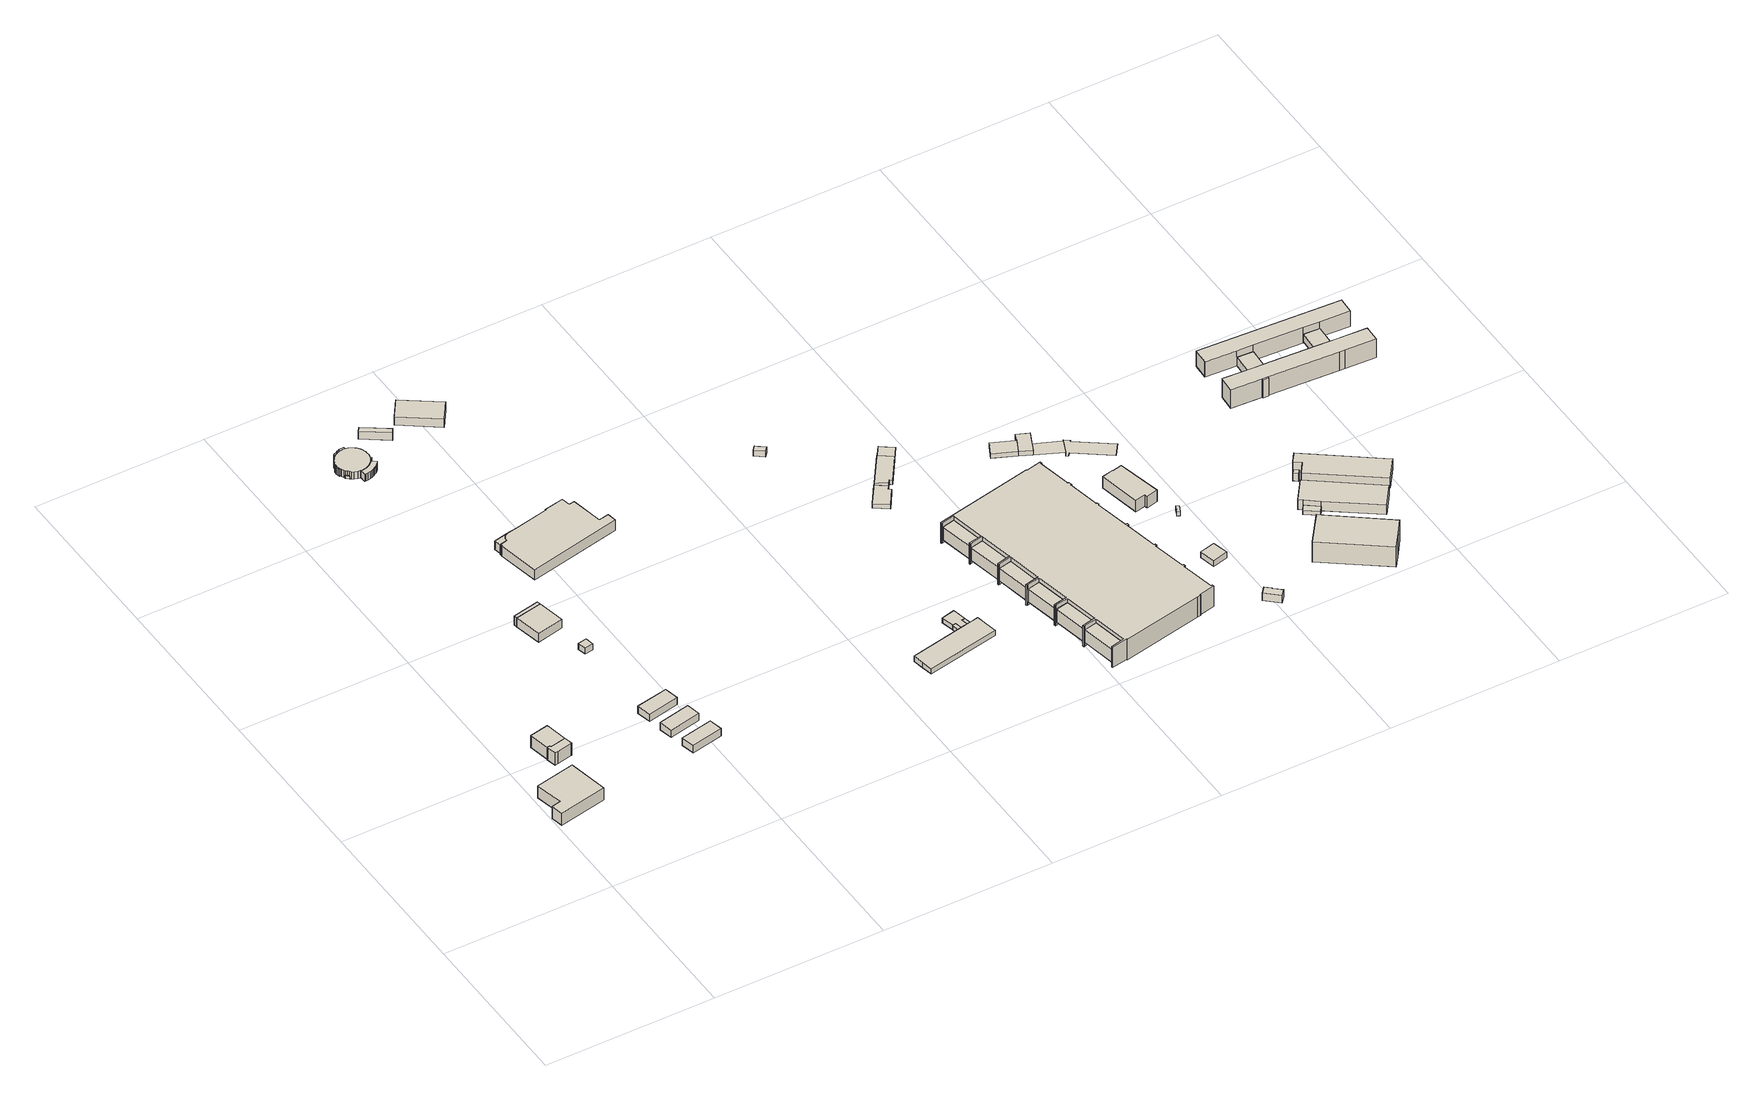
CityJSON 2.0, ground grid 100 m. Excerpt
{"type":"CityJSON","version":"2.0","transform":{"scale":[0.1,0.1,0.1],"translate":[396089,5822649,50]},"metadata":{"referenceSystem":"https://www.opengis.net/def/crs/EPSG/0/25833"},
"CityObjects":{
"building1":{"type":"Building","attributes":{"Gemeindeschluessel":"11000003","BezugspunktDach":"2200","function":"31001_2020","measuredHeight":8.08,"storeysAboveGround":2},"address":[{"country":"Germany","locality":"Berlin","thoroughfareNumber":"25","thoroughfareName":"Indira-Gandhi-Straße"}],"geometry":[{"type":"Solid","lod":"1","boundaries":[[[[0,1,2,3,4,5]],[[6,7,8,9,10,11]],[[6,11,5,4]],[[7,6,4,3]],[[8,7,3,2]],[[9,8,2,1]],[[10,9,1,0]],[[11,10,0,5]]]]}]},
"building2":{"type":"Building","attributes":{"Gemeindeschluessel":"11000003","BezugspunktDach":"2200","function":"51009_1610","measuredHeight":8.27,"storeysAboveGround":0},"address":[{"country":"Germany","locality":"Berlin"}],"geometry":[{"type":"Solid","lod":"1","boundaries":[[[[12,13,14,15,16,17,18,19]],[[20,21,22,23,24,25,26,27]],[[20,27,19,18]],[[21,20,18,17]],[[22,21,17,16]],[[23,22,16,15]],[[24,23,15,14]],[[25,24,14,13]],[[26,25,13,12]],[[27,26,12,19]]]]}]},
"building3":{"type":"Building","attributes":{"Gemeindeschluessel":"11000003","BezugspunktDach":"2200","function":"31001_2143","measuredHeight":8.01,"storeysAboveGround":1},"address":[{"country":"Germany","locality":"Berlin","thoroughfareNumber":"25 (1)","thoroughfareName":"Indira-Gandhi-Straße"}],"geometry":[{"type":"Solid","lod":"1","boundaries":[[[[19,18,17,16,28,29]],[[30,31,32,33,34,35]],[[30,35,29,28]],[[31,30,28,16]],[[32,31,16,17]],[[33,32,17,18]],[[34,33,18,19]],[[35,34,19,29]]]]}]},
"building4":{"type":"Building","attributes":{"Gemeindeschluessel":"11000011","BezugspunktDach":"2200","function":"31001_2523","measuredHeight":4.94,"storeysAboveGround":1},"address":[{"country":"Germany","locality":"Berlin","thoroughfareNumber":"98 (7)","thoroughfareName":"Indira-Gandhi-Straße"}],"geometry":[{"type":"Solid","lod":"1","boundaries":[[[[36,37,38,39]],[[40,41,42,43]],[[40,43,39,38]],[[41,40,38,37]],[[42,41,37,36]],[[43,42,36,39]]]]}]},
"building5":{"type":"Building","attributes":{"Gemeindeschluessel":"11000011","BezugspunktDach":"2200","function":"31001_2020","measuredHeight":4.76,"storeysAboveGround":1},"address":[{"country":"Germany","locality":"Berlin","thoroughfareNumber":"98 (8)","thoroughfareName":"Indira-Gandhi-Straße"}],"geometry":[{"type":"Solid","lod":"1","boundaries":[[[[44,45,46,47]],[[48,49,50,51]],[[48,51,47,46]],[[49,48,46,45]],[[50,49,45,44]],[[51,50,44,47]]]]}]},
"building6":{"type":"Building","attributes":{"Gemeindeschluessel":"11000011","BezugspunktDach":"2200","function":"31001_2200","measuredHeight":4.87,"storeysAboveGround":1},"address":[{"country":"Germany","locality":"Berlin","thoroughfareNumber":"98 (9)","thoroughfareName":"Indira-Gandhi-Straße"}],"geometry":[{"type":"Solid","lod":"1","boundaries":[[[[52,53,54,55]],[[56,57,58,59]],[[56,59,55,54]],[[57,56,54,53]],[[58,57,53,52]],[[59,58,52,55]]]]}]},
"building7":{"type":"Building","attributes":{"Gemeindeschluessel":"11000011","BezugspunktDach":"2200","function":"31001_2120","measuredHeight":6.03,"storeysAboveGround":1},"address":[{"country":"Germany","locality":"Berlin","thoroughfareNumber":"100","thoroughfareName":"Indira-Gandhi-Straße"}],"geometry":[{"type":"Solid","lod":"1","boundaries":[[[[60,61,62,63]],[[64,65,66,67]],[[64,67,63,62]],[[65,64,62,61]],[[66,65,61,60]],[[67,66,60,63]]]]}]},
"building8":{"type":"Building","attributes":{"Gemeindeschluessel":"11000011","BezugspunktDach":"2200","function":"51009_1610","measuredHeight":6.08,"storeysAboveGround":0},"address":[{"country":"Germany","locality":"Berlin"}],"geometry":[{"type":"Solid","lod":"1","boundaries":[[[[63,62,68,69]],[[70,64,67,71]],[[70,71,69,68]],[[64,70,68,62]],[[67,64,62,63]],[[71,67,63,69]]]]}]},
"building9":{"type":"Building","attributes":{"Gemeindeschluessel":"11000011","BezugspunktDach":"2200","function":"31001_2100","measuredHeight":3.94,"storeysAboveGround":1},"address":[{"country":"Germany","locality":"Berlin","thoroughfareNumber":"98 (4)","thoroughfareName":"Indira-Gandhi-Straße"}],"geometry":[{"type":"Solid","lod":"1","boundaries":[[[[72,73,74,75]],[[76,77,78,79]],[[76,79,75,74]],[[77,76,74,73]],[[78,77,73,72]],[[79,78,72,75]]]]}]},
"building10":{"type":"Building","attributes":{"Gemeindeschluessel":"11000011","function":"31001_2081"},"address":[{"country":"Germany","locality":"Berlin","thoroughfareNumber":"1","thoroughfareName":"Hansastraße"}],"children":["building10-1","building10-2","building10-3","building10-4","building10-5","building10-6"]},
"building10-1":{"type":"BuildingPart","attributes":{"BezugspunktDach":"2200","measuredHeight":4.8,"storeysAboveGround":1},"parents":["building10"],"geometry":[{"type":"MultiSurface","lod":"1","boundaries":[[[80,81,82,83,84,85,86,87,88,89,90,91,92,93,94,95,96,97,98,99,100,101,102,103,104,105,106,107,108,109,110,111,112,113,114,115,116,117,118,119,120,121,122,123,124,125,126,127,128,129,130,131,132,133,134,135,136,137]],[[138,139,140,141,142,143,144,145,146,147,148,149,150,151,152,153,154,155,156,157,158,159,160,161,162,163,164,165,166,167,168,169,170,171,172,173,174,175,176,177,178,179,180,181,182,183,184,185,186,187,188,189,190,191,192,193,194,195]],[[138,195,196,197]],[[139,138,136,135]],[[140,139,135,134]],[[141,140,134,133]],[[142,141,133,132]],[[143,142,132,131]],[[144,143,131,130]],[[145,144,130,129]],[[146,145,129,128]],[[147,146,147,127]],[[148,147,127,147,148,198]],[[150,149,150,199]],[[150,124,150,151]],[[152,151,152,122]],[[154,153,121,120]],[[155,154,120,119]],[[156,155,119,118]],[[157,156,118,117]],[[158,157,117,116]],[[159,158,116,115]],[[160,159,115,114]],[[161,160,114,113]],[[162,161,113,112]],[[163,162,112,111]],[[164,163,111,110]],[[165,164,110,109]],[[166,165,109,108]],[[167,166,108,107]],[[168,167,107,106]],[[169,168,106,105]],[[170,169,105,200,201]],[[171,170,201,202]],[[172,171,103,102]],[[173,172,203,204]],[[174,173,204,205]],[[175,174,205,206]],[[176,175,99,206,207]],[[177,176,207,208]],[[178,177,208,209]],[[179,178,209,210]],[[180,179,95,210,211,212]],[[181,180,94,211,213]],[[182,181,213,214,92]],[[183,182,92,91]],[[184,183,91,90]],[[185,184,90,89]],[[186,185,89,88]],[[215,216,88,87]],[[187,186,217,218]],[[188,187,218,219,220,215,87,86]],[[189,188,86,85]],[[190,189,85,84]],[[191,190,84,83]],[[192,191,83,221,222,82]],[[193,192,82,222,223]],[[194,193,81,223,224,80]],[[195,194,80,137],[224,196,137,80]],[[197,196,137,136]],[[128,127,147,146]],[[198,148,147,127,126]],[[149,148,126,125]],[[199,150,149,125,124]],[[151,150,124,123]],[[123,122,152,151]],[[153,152,122,121]],[[201,200,105,104]],[[202,201,104,103]],[[204,203,102,101]],[[205,204,101,100]],[[206,205,100,99]],[[207,206,99,98]],[[208,207,98,97]],[[209,208,97,96]],[[210,209,96,95]],[[212,211,210,95,94]],[[213,211,94,93]],[[93,92,214,213]],[[218,217,216,215]],[[215,220,219,218]],[[82,222,221,83]],[[223,222,82,81]],[[80,224,223,81]],[[137,196,224,80]]]}]},
"building10-2":{"type":"BuildingPart","attributes":{"BezugspunktDach":"2200","measuredHeight":4.66,"storeysAboveGround":1},"parents":["building10"],"geometry":[{"type":"MultiSurface","lod":"1","boundaries":[[[225,226,227,228,229,230,231,232,233,234,102,101,100,99,98,97,96,95,94,93,92,235]],[[214,213,211,210,209,208,207,206,205,204,203,236,237,238,239,240,241,242,243,244,245,246]],[[214,246,235,92]],[[236,203,102,234]],[[237,236,234,233]],[[238,237,233,232]],[[239,238,232,231]],[[240,239,231,230]],[[241,240,230,229]],[[242,241,229,228]],[[243,242,228,227]],[[244,243,227,226]],[[245,244,226,225]],[[246,245,225,235]],[[213,214,92,93]],[[211,213,93,94]],[[210,211,94,95,247]],[[248,209,210,95,96]],[[208,209,96,97]],[[207,208,97,98]],[[206,207,98,99]],[[205,206,99,100]],[[249,204,205,100,101]],[[203,204,101,102]]]}]},
"building10-3":{"type":"BuildingPart","attributes":{"BezugspunktDach":"2200","measuredHeight":4.54,"storeysAboveGround":1},"parents":["building10"],"geometry":[{"type":"Solid","lod":"1","boundaries":[[[[250,251,105,104,103]],[[201,200,252,253,202]],[[252,200,105,251]],[[253,252,251,250]],[[202,253,250,103]],[[201,202,103,104]],[[201,104,105,200]]]]}]},
"building10-4":{"type":"BuildingPart","attributes":{"BezugspunktDach":"2200","measuredHeight":1.84,"storeysAboveGround":1},"parents":["building10"],"geometry":[{"type":"Solid","lod":"1","boundaries":[[[[254,216,215,220,255]],[[219,218,217,256,257]],[[219,257,255,220]],[[256,217,216,254]],[[257,256,254,255]],[[218,219,220,215]],[[218,215,216,217]]]]}]},
"building10-5":{"type":"BuildingPart","attributes":{"BezugspunktDach":"2200","measuredHeight":4.77,"storeysAboveGround":1},"parents":["building10"],"geometry":[{"type":"MultiSurface","lod":"1","boundaries":[[[128,127,126,125,124,123,122,121,258,259,260,261,262,263,264]],[[265,266,267,268,269,270,153,152,151,150,149,148,147,146,271]],[[265,271,264,263]],[[266,265,263,262]],[[267,266,262,261]],[[268,267,261,260]],[[269,268,260,259]],[[270,269,259,258]],[[153,270,258,121]],[[271,146,128,264]],[[152,153,121,122]],[[151,152,122,123]],[[150,151,123,124]],[[150,124,125,149]],[[148,149,125,126,272]],[[147,148,126,127,273]],[[146,147,127,128]]]}]},
"building10-6":{"type":"BuildingPart","attributes":{"BezugspunktDach":"2200","measuredHeight":4.55,"storeysAboveGround":1},"parents":["building10"],"geometry":[{"type":"Solid","lod":"1","boundaries":[[[[274,275,276,277,83,82,81,80,137,136,278]],[[197,196,224,223,222,221,279,280,281,282,283]],[[197,283,278,136]],[[279,221,83,277]],[[280,279,277,276]],[[281,280,276,275]],[[282,281,275,274]],[[283,282,274,278]],[[196,197,136,137]],[[224,196,137,80]],[[223,224,80,81]],[[222,223,81,82]],[[222,82,83,221]]]]}]},
"building11":{"type":"Building","attributes":{"Gemeindeschluessel":"11000011","BezugspunktDach":"2200","function":"51009_1610","measuredHeight":5.66,"storeysAboveGround":0},"address":[{"country":"Germany","locality":"Berlin"}],"geometry":[{"type":"Solid","lod":"1","boundaries":[[[[284,285,286,287,288,289,290,291,292]],[[293,294,295,296,297,298,299,300,301]],[[293,301,292,291]],[[294,293,291,290]],[[295,294,290,289]],[[296,295,289,288]],[[297,296,288,287]],[[298,297,287,286]],[[299,298,286,285]],[[300,299,285,284]],[[301,300,284,292]]]]}]},
"building12":{"type":"Building","attributes":{"Gemeindeschluessel":"11000011","BezugspunktDach":"2200","function":"51009_1610","measuredHeight":5.26,"storeysAboveGround":0},"address":[{"country":"Germany","locality":"Berlin"}],"geometry":[{"type":"Solid","lod":"1","boundaries":[[[[302,303,304,305]],[[306,307,308,309]],[[306,309,305,304]],[[307,306,304,303]],[[308,307,303,302]],[[309,308,302,305]]]]}]},
"building13":{"type":"Building","attributes":{"Gemeindeschluessel":"11000011","BezugspunktDach":"2200","function":"31001_2054","measuredHeight":6.78,"storeysAboveGround":1},"address":[{"country":"Germany","locality":"Berlin","thoroughfareNumber":"101","thoroughfareName":"Indira-Gandhi-Straße"}],"geometry":[{"type":"Solid","lod":"1","boundaries":[[[[310,311,312,313,314,315,316,317,318,319,291,290,289,288,287,286,285,284]],[[320,321,322,323,324,325,326,327,328,329,330,331,332,333,334,335,336,337]],[[320,337,284,285]],[[321,320,285,286]],[[322,321,286,287]],[[323,322,287,288]],[[324,323,288,289]],[[325,324,289,290]],[[326,325,290,291]],[[327,326,291,319]],[[328,327,319,318]],[[329,328,318,317]],[[330,329,317,316]],[[331,330,316,315]],[[332,331,315,314]],[[333,332,314,313]],[[334,333,313,312]],[[335,334,312,311]],[[336,335,311,310]],[[337,336,310,284]]]]}]},
"building14":{"type":"Building","attributes":{"Gemeindeschluessel":"11000011","BezugspunktDach":"2200","function":"31001_2120","measuredHeight":5.62,"storeysAboveGround":1},"address":[{"country":"Germany","locality":"Berlin","thoroughfareNumber":"5","thoroughfareName":"Hansastraße"}],"geometry":[{"type":"Solid","lod":"1","boundaries":[[[[338,339,340,341]],[[342,343,344,345]],[[342,345,341,340]],[[343,342,340,339]],[[344,343,339,338]],[[345,344,338,341]]]]}]},
"building15":{"type":"Building","attributes":{"Gemeindeschluessel":"11000011","BezugspunktDach":"2200","function":"31001_2140","measuredHeight":4.37,"storeysAboveGround":1},"address":[{"country":"Germany","locality":"Berlin","thoroughfareNumber":"98 (2)","thoroughfareName":"Indira-Gandhi-Straße"}],"geometry":[{"type":"Solid","lod":"1","boundaries":[[[[346,347,348,349,350,351,352,353,354,355]],[[356,357,358,359,360,361,362,363,364,365]],[[356,365,355,354]],[[357,356,354,353]],[[358,357,353,352]],[[359,358,352,351]],[[360,359,351,350]],[[361,360,350,349]],[[362,361,349,348]],[[363,362,348,347]],[[364,363,347,346]],[[365,364,346,355]]]]}]},
"building16":{"type":"Building","attributes":{"Gemeindeschluessel":"11000011","BezugspunktDach":"2200","function":"51009_1610","measuredHeight":3.1,"storeysAboveGround":0},"address":[{"country":"Germany","locality":"Berlin"}],"geometry":[{"type":"Solid","lod":"1","boundaries":[[[[366,367,368,369]],[[370,357,371,372]],[[370,372,369,368]],[[357,370,368,367]],[[371,357,367,366]],[[372,371,366,369]]]]}]},
"building17":{"type":"Building","attributes":{"Gemeindeschluessel":"11000011","BezugspunktDach":"2200","function":"31001_2140","measuredHeight":3.23,"storeysAboveGround":1},"address":[{"country":"Germany","locality":"Berlin","thoroughfareNumber":"98 (33)","thoroughfareName":"Indira-Gandhi-Straße"}],"geometry":[{"type":"Solid","lod":"1","boundaries":[[[[373,374,375,376,377,378,379,380]],[[381,382,383,358,357,370,372,384]],[[381,384,380,379]],[[382,381,379,378]],[[383,382,378,377]],[[358,383,377,376]],[[357,358,376,375]],[[370,357,375,374]],[[372,370,374,373]],[[384,372,373,380]]]]}]},
"building18":{"type":"Building","attributes":{"Gemeindeschluessel":"11000011","BezugspunktDach":"2200","function":"51009_1610","measuredHeight":3.02,"storeysAboveGround":0},"address":[{"country":"Germany","locality":"Berlin"}],"geometry":[{"type":"Solid","lod":"1","boundaries":[[[[385,386,387,388]],[[389,390,391,392]],[[389,392,388,387]],[[390,389,387,386]],[[391,390,386,385]],[[392,391,385,388]]]]}]},
"building19":{"type":"Building","attributes":{"Gemeindeschluessel":"11000011","BezugspunktDach":"2200","function":"31001_2143","measuredHeight":3.87,"storeysAboveGround":1},"address":[{"country":"Germany","locality":"Berlin","thoroughfareNumber":"98 (12)","thoroughfareName":"Indira-Gandhi-Straße"}],"geometry":[{"type":"Solid","lod":"1","boundaries":[[[[393,394,395,396]],[[397,398,399,400]],[[397,400,396,395]],[[398,397,395,394]],[[399,398,394,393]],[[400,399,393,396]]]]}]},
"building20":{"type":"Building","attributes":{"Gemeindeschluessel":"11000011","BezugspunktDach":"2200","function":"51009_1610","measuredHeight":2.89,"storeysAboveGround":0},"address":[{"country":"Germany","locality":"Berlin"}],"geometry":[{"type":"Solid","lod":"1","boundaries":[[[[401,402,403,404,405,406]],[[407,408,409,410,411,412]],[[407,412,406,405]],[[408,407,405,404]],[[409,408,404,403]],[[410,409,403,402]],[[411,410,402,401]],[[412,411,401,406]]]]}]},
"building21":{"type":"Building","attributes":{"Gemeindeschluessel":"11000011","BezugspunktDach":"2200","function":"51009_1610","measuredHeight":2.9,"storeysAboveGround":0},"address":[{"country":"Germany","locality":"Berlin"}],"geometry":[{"type":"Solid","lod":"1","boundaries":[[[[413,414,415,416,417,418]],[[419,420,421,422,423,424]],[[419,424,418,417]],[[420,419,417,416]],[[421,420,416,415]],[[422,421,415,414]],[[423,422,414,413]],[[424,423,413,418]]]]}]},
"building22":{"type":"Building","attributes":{"Gemeindeschluessel":"11000011","function":"31001_2120"},"address":[{"country":"Germany","locality":"Berlin","thoroughfareNumber":"98 (3)","thoroughfareName":"Indira-Gandhi-Straße"}],"children":["building22-1","building22-2","building22-3","building22-4","building22-5","building22-6","building22-7"]},
"building22-1":{"type":"BuildingPart","attributes":{"BezugspunktDach":"2200","measuredHeight":8.69,"storeysAboveGround":2},"parents":["building22"],"geometry":[{"type":"MultiSurface","lod":"1","boundaries":[[[425,426,427,428]],[[429,430,431,432]],[[432,431,425,428]],[[432,433,428,427,429]],[[430,429,434,427,426]],[[430,426,425,431]]]}]},
"building22-2":{"type":"BuildingPart","attributes":{"BezugspunktDach":"2200","measuredHeight":8.65,"storeysAboveGround":2},"parents":["building22"],"geometry":[{"type":"MultiSurface","lod":"1","boundaries":[[[435,436,437,438]],[[439,440,441,442]],[[442,441,435,438]],[[439,442,438,437]],[[440,439,437,436]],[[441,440,436,435,443]]]}]},
"building22-3":{"type":"BuildingPart","attributes":{"BezugspunktDach":"2200","measuredHeight":8.5,"storeysAboveGround":2},"parents":["building22"],"geometry":[{"type":"Solid","lod":"1","boundaries":[[[[444,445,446,447]],[[448,449,450,451]],[[451,450,444,447]],[[451,447,446,448]],[[449,448,446,445]],[[449,445,444,450]]]]}]},
"building22-4":{"type":"BuildingPart","attributes":{"BezugspunktDach":"2200","measuredHeight":13.65,"storeysAboveGround":2},"parents":["building22"],"geometry":[{"type":"MultiSurface","lod":"1","boundaries":[[[452,453,454,455,456,457,458,459,460,461,462,463,464,465,466,467,468,469,470,471,472,473,474,475,476,477,478,479,480,481,482,483,484,485,486,487,488,489,490,491,492,493,494,495,496,497,498,499,500,501,502,503,504,505,506,507,508,509,510,511,512,513,514,515,516,517,518,519,520,521,522]],[[523,524,525,526,527,528,529,530,531,532,533,534,535,536,537,538,539,540,541,542,543,544,545,546,547,548,549,550,551,552,553,554,555,556,557,558,559,560,561,562,563,564,565,566,567,568,569,570,571,572,573,574,575,576,577,578,579,580,581,582,583,584,585,586,587,588,589,590,591,592,593]],[[523,593,522,521]],[[524,523,521,520]],[[525,524,520,519]],[[526,525,519,518]],[[527,526,518,517]],[[528,527,517,516]],[[529,528,516,515]],[[530,529,515,514]],[[531,530,514,513]],[[532,531,513,512]],[[533,532,512,511]],[[534,533,511,510]],[[535,534,510,509]],[[536,535,509,508]],[[537,536,508,507]],[[538,537,507,506]],[[539,538,506,505]],[[540,539,505,504]],[[541,540,504,503]],[[542,541,503,502]],[[543,542,502,501]],[[544,543,501,500]],[[545,544,500,499]],[[546,545,499,498]],[[547,546,498,497]],[[548,547,497,496]],[[549,548,496,495]],[[550,549,495,494]],[[551,550,494,493]],[[552,551,493,492]],[[553,552,492,491]],[[554,553,491,490]],[[555,554,490,489]],[[556,555,489,488]],[[557,556,488,487]],[[558,557,487,486]],[[426,425,486,485]],[[559,558,594,431,430]],[[427,426,485,484]],[[560,559,595,430,429]],[[596,428,427,429,432,561,560,484,483]],[[562,561,483,482]],[[563,562,482,481]],[[564,563,481,480]],[[597,598,480,479]],[[565,564,599,600]],[[566,565,600,601,602,597,479,478]],[[567,566,478,477],[601,603,604,602]],[[568,567,477,476]],[[569,568,476,475]],[[570,569,475,474]],[[605,606,474,473]],[[571,570,607,608,609]],[[610,605,473,472]],[[572,571,611,609,612]],[[613,610,472,471]],[[573,572,612,614]],[[574,573,471,470]],[[575,574,470,469]],[[576,575,469,468]],[[615,436,435,441,440,577,576,468,467]],[[578,577,440,439,437,436,616,467,466]],[[579,578,439,442,438,437,617,466,465]],[[580,579,465,464]],[[581,580,464,463]],[[582,581,463,462]],[[445,444,450,449,618,583,582,462,461]],[[446,445,461,460]],[[584,583,619,449,448]],[[585,584,460,459],[448,451,447,446]],[[586,585,459,458]],[[587,586,458,457]],[[588,587,457,456]],[[589,588,620,456,455],[621,622,623,620]],[[590,589,622,624,625,623,626,455,454]],[[591,590,624,627,628,625,629,454,453]],[[592,591,453,452]],[[593,592,452,522]],[[430,431,594,425,426]],[[429,430,595,426,427]],[[432,429,427,428,596]],[[600,599,598,597]],[[597,602,601,600]],[[604,603,601,602]],[[609,608,607,606,605]],[[612,609,611,605,610]],[[614,612,610,613]],[[440,441,435,436,615]],[[616,436,437,439,440]],[[617,437,438,442,439]],[[618,449,450,444,445]],[[448,449,619,445,446]],[[447,451,448,446]],[[623,622,621,620]],[[626,623,625,624,622]],[[629,625,628,627,624]]]}]},
"building22-5":{"type":"BuildingPart","attributes":{"BezugspunktDach":"2200","measuredHeight":8.64,"storeysAboveGround":2},"parents":["building22"],"geometry":[{"type":"MultiSurface","lod":"1","boundaries":[[[620,623,625,628]],[[624,622,621,627]],[[627,621,620,628]],[[624,627,628,625,630]],[[622,624,625,623]],[[621,622,623,620]]]}]},
"building22-6":{"type":"BuildingPart","attributes":{"BezugspunktDach":"2200","measuredHeight":8.68,"storeysAboveGround":2},"parents":["building22"],"geometry":[{"type":"MultiSurface","lod":"1","boundaries":[[[598,597,602,604]],[[601,600,599,603]],[[603,599,598,604]],[[603,631,604,602,601]],[[600,601,602,597]],[[600,632,597,598,599]]]}]},
"building22-7":{"type":"BuildingPart","attributes":{"BezugspunktDach":"2200","measuredHeight":8.83,"storeysAboveGround":2},"parents":["building22"],"geometry":[{"type":"MultiSurface","lod":"1","boundaries":[[[606,605,610,613]],[[612,609,608,614]],[[614,608,606,613]],[[633,612,614,634,613,610]],[[609,612,610,605]],[[608,609,605,606]]]}]},
"building23":{"type":"Building","attributes":{"Gemeindeschluessel":"11000011","BezugspunktDach":"2200","function":"31001_2130","measuredHeight":0.38,"storeysAboveGround":1},"address":[{"country":"Germany","locality":"Berlin","thoroughfareNumber":"98 (13)","thoroughfareName":"Indira-Gandhi-Straße"}],"geometry":[{"type":"Solid","lod":"1","boundaries":[[[[635,636,637,638]],[[639,640,641,642]],[[639,642,638,637]],[[640,639,637,636]],[[641,640,636,635]],[[642,641,635,638]]]]}]},
"building24":{"type":"Building","attributes":{"Gemeindeschluessel":"11000011","BezugspunktDach":"2200","function":"31001_2140","measuredHeight":3,"storeysAboveGround":1},"address":[{"country":"Germany","locality":"Berlin","thoroughfareNumber":"76 (29)","thoroughfareName":"Indira-Gandhi-Straße"}],"geometry":[{"type":"Solid","lod":"1","boundaries":[[[[643,644,645,646]],[[647,648,649,650]],[[647,650,646,645]],[[648,647,645,644]],[[649,648,644,643]],[[650,649,643,646]]]]}]},
"building25":{"type":"Building","attributes":{"Gemeindeschluessel":"11000011","BezugspunktDach":"2200","function":"31001_2111","measuredHeight":5.05,"storeysAboveGround":1},"address":[{"country":"Germany","locality":"Berlin","thoroughfareNumber":"66 (85)","thoroughfareName":"Indira-Gandhi-Straße"}],"geometry":[{"type":"Solid","lod":"1","boundaries":[[[[651,652,653,654,655,656]],[[657,658,659,660,661,662]],[[657,662,656,655]],[[658,657,655,654]],[[659,658,654,653]],[[660,659,653,652]],[[661,660,652,651]],[[662,661,651,656]]]]}]},
"building26":{"type":"Building","attributes":{"Gemeindeschluessel":"11000011","BezugspunktDach":"2200","function":"31001_2140","measuredHeight":3,"storeysAboveGround":1},"address":[{"country":"Germany","locality":"Berlin","thoroughfareNumber":"76 (30)","thoroughfareName":"Indira-Gandhi-Straße"}],"geometry":[{"type":"Solid","lod":"1","boundaries":[[[[663,664,665,666,667,668]],[[669,670,671,672,673,674]],[[669,674,668,667]],[[670,669,667,666]],[[671,670,666,665]],[[672,671,665,664]],[[673,672,664,663]],[[674,673,663,668]]]]}]},
"building27":{"type":"Building","attributes":{"Gemeindeschluessel":"11000011","BezugspunktDach":"2200","function":"31001_2523","measuredHeight":3.76,"storeysAboveGround":1},"address":[{"country":"Germany","locality":"Berlin","thoroughfareNumber":"76 (4)","thoroughfareName":"Indira-Gandhi-Straße"}],"geometry":[{"type":"Solid","lod":"1","boundaries":[[[[675,676,677,678]],[[679,680,681,682]],[[679,682,678,677]],[[680,679,677,676]],[[681,680,676,675]],[[682,681,675,678]]]]}]},
"building28":{"type":"Building","attributes":{"Gemeindeschluessel":"11000011","BezugspunktDach":"2200","function":"31001_2140","measuredHeight":0.02,"storeysAboveGround":1},"address":[{"country":"Germany","locality":"Berlin","thoroughfareNumber":"76 (31)","thoroughfareName":"Indira-Gandhi-Straße"}],"geometry":[{"type":"MultiSurface","lod":"1","boundaries":[[[683,684,685,686]]]}]},
"building29":{"type":"Building","attributes":{"Gemeindeschluessel":"11000011","BezugspunktDach":"2200","function":"31001_2143","measuredHeight":7.72,"storeysAboveGround":1},"address":[{"country":"Germany","locality":"Berlin","thoroughfareNumber":"76 (5)","thoroughfareName":"Indira-Gandhi-Straße"}],"geometry":[{"type":"Solid","lod":"1","boundaries":[[[[687,688,689,690,691,692,693,694]],[[695,696,697,698,699,700,701,702]],[[695,702,694,693]],[[696,695,693,692]],[[697,696,692,691]],[[698,697,691,690]],[[699,698,690,689]],[[700,699,689,688]],[[701,700,688,687]],[[702,701,687,694]]]]}]},
"building30":{"type":"Building","attributes":{"Gemeindeschluessel":"11000011","BezugspunktDach":"2200","function":"31001_2143","measuredHeight":3,"storeysAboveGround":1},"address":[{"country":"Germany","locality":"Berlin","thoroughfareNumber":"76 (6)","thoroughfareName":"Indira-Gandhi-Straße"}],"geometry":[{"type":"Solid","lod":"1","boundaries":[[[[703,704,705,706,707]],[[708,709,710,711,712]],[[708,712,707,706]],[[709,708,706,705]],[[710,709,705,704]],[[711,710,704,703]],[[712,711,703,707]]]]}]},
"building31":{"type":"Building","attributes":{"Gemeindeschluessel":"11000011","BezugspunktDach":"2200","function":"31001_2140","measuredHeight":0.114,"storeysAboveGround":1},"address":[{"country":"Germany","locality":"Berlin","thoroughfareNumber":"76 (32)","thoroughfareName":"Indira-Gandhi-Straße"}],"geometry":[{"type":"Solid","lod":"1","boundaries":[[[[713,714,715,716,717,718,719,684,683,720]],[[721,722,723,724,725,726,727,728,729,730]],[[721,730,720,683]],[[722,721,683,684]],[[723,722,684,719]],[[724,723,719,718]],[[725,724,718,717]],[[726,725,717,716]],[[727,726,716,715]],[[728,727,715,714]],[[729,728,714,713]],[[730,729,713,720]]]]}]},
"building32":{"type":"Building","attributes":{"Gemeindeschluessel":"11000011","BezugspunktDach":"2200","function":"31001_2200","measuredHeight":14.47,"storeysAboveGround":1},"address":[{"country":"Germany","locality":"Berlin","thoroughfareNumber":"66 (13)","thoroughfareName":"Indira-Gandhi-Straße"}],"geometry":[{"type":"Solid","lod":"1","boundaries":[[[[731,732,733,734,735,736]],[[737,738,739,740,741,742]],[[737,742,736,735]],[[738,737,735,734]],[[739,738,734,733]],[[740,739,733,732]],[[741,740,732,731]],[[742,741,731,736]]]]}]},
"building33":{"type":"Building","attributes":{"Gemeindeschluessel":"11000011","BezugspunktDach":"2200","function":"31001_2120","measuredHeight":3,"storeysAboveGround":1},"address":[{"country":"Germany","locality":"Berlin","thoroughfareNumber":"66 (49)","thoroughfareName":"Indira-Gandhi-Straße"}],"geometry":[{"type":"Solid","lod":"1","boundaries":[[[[743,744,745,746]],[[747,748,749,750]],[[747,750,746,745]],[[748,747,745,744]],[[749,748,744,743]],[[750,749,743,746]]]]}]},
"building34":{"type":"Building","attributes":{"Gemeindeschluessel":"11000011","BezugspunktDach":"2200","function":"31001_2143","measuredHeight":5.91,"storeysAboveGround":1},"address":[{"country":"Germany","locality":"Berlin","thoroughfareNumber":"66 (16)","thoroughfareName":"Indira-Gandhi-Straße"}],"geometry":[{"type":"Solid","lod":"1","boundaries":[[[[751,752,753,754,755]],[[756,757,758,759,760]],[[756,760,755,754]],[[757,756,754,753]],[[758,757,753,752]],[[759,758,752,751]],[[760,759,751,755]]]]}]},
"building35":{"type":"Building","attributes":{"Gemeindeschluessel":"11000011","BezugspunktDach":"2200","function":"31001_2120","measuredHeight":6.38,"storeysAboveGround":1},"address":[{"country":"Germany","locality":"Berlin","thoroughfareNumber":"66 (14)","thoroughfareName":"Indira-Gandhi-Straße"}],"geometry":[{"type":"Solid","lod":"1","boundaries":[[[[761,762,763,764,765,766]],[[767,768,769,748,747,770]],[[767,770,766,765]],[[768,767,765,764]],[[769,768,764,763]],[[748,769,763,762]],[[747,748,762,761]],[[770,747,761,766]]]]}]},
"building36":{"type":"Building","attributes":{"Gemeindeschluessel":"11000011","BezugspunktDach":"2200","function":"31001_2120","measuredHeight":6.77,"storeysAboveGround":1},"address":[{"country":"Germany","locality":"Berlin","thoroughfareNumber":"66 (15)","thoroughfareName":"Indira-Gandhi-Straße"}],"geometry":[{"type":"Solid","lod":"1","boundaries":[[[[771,772,773,774,775,776]],[[777,778,779,780,781,782]],[[777,782,776,775]],[[778,777,775,774]],[[779,778,774,773]],[[780,779,773,772]],[[781,780,772,771]],[[782,781,771,776]]]]}]},
"building37":{"type":"Building","attributes":{"Gemeindeschluessel":"11000011","BezugspunktDach":"2200","function":"51009_1610","measuredHeight":12.17,"storeysAboveGround":0},"address":[{"country":"Germany","locality":"Berlin"}],"geometry":[{"type":"Solid","lod":"1","boundaries":[[[[783,784,785,786]],[[787,788,789,790]],[[787,790,786,785]],[[788,787,785,784]],[[789,788,784,783]],[[790,789,783,786]]]]}]},
"building38":{"type":"Building","attributes":{"Gemeindeschluessel":"11000011","BezugspunktDach":"2200","function":"51009_1610","measuredHeight":4.05,"storeysAboveGround":0},"address":[{"country":"Germany","locality":"Berlin"}],"geometry":[{"type":"Solid","lod":"1","boundaries":[[[[791,792,793,794]],[[795,796,797,798]],[[795,798,794,793]],[[796,795,793,792]],[[797,796,792,791]],[[798,797,791,794]]]]}]},
"building39":{"type":"Building","attributes":{"name":"Werner-Seelenbinder-Schule","Gemeindeschluessel":"11000011","function":"31001_3021"},"address":[{"country":"Germany","locality":"Berlin","thoroughfareNumber":"35 (6)","thoroughfareName":"Fritz-Lesch-Straße"}],"children":["building39-1","building39-2","building39-3","building39-4"]},
"building39-1":{"type":"BuildingPart","attributes":{"BezugspunktDach":"2200","measuredHeight":12.53,"storeysAboveGround":3},"parents":["building39"],"geometry":[{"type":"MultiSurface","lod":"1","boundaries":[[[786,785,799,800,801,802,803,804,805,806,807,808,809,810,811]],[[812,813,814,815,816,817,818,819,820,821,822,823,824,825,826]],[[812,826,811,810]],[[813,812,810,809]],[[814,813,809,808]],[[815,814,808,807]],[[827,828,829,830,829,831,807,806]],[[817,816,806,805]],[[832,833,834,805,804]],[[818,817,835,836]],[[819,818,804,803]],[[820,819,803,802]],[[821,820,802,801]],[[822,821,801,800]],[[823,822,800,799]],[[824,823,799,785]],[[825,824,785,786]],[[826,825,786,811]],[[816,837,828,827]],[[837,830,829,828,838]],[[815,831,829,830]],[[836,835,834,833,832]]]}]},
"building39-2":{"type":"BuildingPart","attributes":{"BezugspunktDach":"2200","measuredHeight":10.36,"storeysAboveGround":3},"parents":["building39"],"geometry":[{"type":"MultiSurface","lod":"1","boundaries":[[[839,840,841,842,843,844,845,846,847,848,849]],[[850,851,852,853,854,855,856,857,858,859,860]],[[850,860,849,848]],[[851,850,848,847]],[[852,851,847,846]],[[853,852,846,845]],[[854,853,845,844]],[[855,854,844,843]],[[856,855,861,862,863,864,843,842]],[[857,856,842,841]],[[858,857,865,841,840],[866,867,868,865],[869,870,871,872],[868,867,869,872]],[[859,858,840,839]],[[860,859,839,849]],[[864,863,862,861]],[[871,870,869,872]],[[872,869,867,868]],[[868,867,866,865]]]}]},
"building39-3":{"type":"BuildingPart","attributes":{"BezugspunktDach":"2200","measuredHeight":5.02,"storeysAboveGround":3},"parents":["building39"],"geometry":[{"type":"MultiSurface","lod":"1","boundaries":[[[832,864,863,833]],[[862,861,836,835]],[[862,835,833,863]],[[836,861,864,832]],[[862,873,863,864,861]],[[835,836,832,833]]]}]},
"building39-4":{"type":"BuildingPart","attributes":{"BezugspunktDach":"2200","measuredHeight":5.5,"storeysAboveGround":3},"parents":["building39"],"geometry":[{"type":"MultiSurface","lod":"1","boundaries":[[[829,828,827,865,868,872,871,831]],[[870,869,867,866,874,875,876,877]],[[870,877,831,871]],[[874,866,865,827]],[[875,874,878,816,837]],[[876,875,837,830]],[[877,876,829,830,815,879]],[[869,870,871,872]],[[867,869,872,868]],[[866,867,868,865]],[[837,816,878,827,828]],[[830,837,828,829]],[[879,815,830,829,831]]]}]}
},
"vertices":[
[17,521,101],[300,577,101],[253,811,101],[23,764,101],[56,602,101],[3,591,101],[56,602,20],[23,764,20],[253,811,20],[300,577,20],[17,521,20],[3,591,20],
[228,934,100],[248,938,100],[336,956,100],[339,957,100],[329,1006,100],[234,987,100],[232,995,100],[216,991,100],[232,995,17],[234,987,17],[329,1006,17],[339,957,17],[336,956,17],[248,938,17],[228,934,17],[216,991,17],
[303,1135,100],[192,1113,100],[303,1135,20],[329,1006,20],[234,987,20],[232,995,20],[216,991,20],[192,1113,20],
[869,642,80],[1056,681,80],[1039,759,80],[851,721,80],[1039,759,30],[1056,681,30],[869,642,30],[851,721,30],
[835,804,76],[1022,841,76],[1005,923,76],[818,883,76],[1005,923,28],[1022,841,28],[835,804,28],[818,883,28],
[805,963,77],[990,1003,77],[972,1085,77],[786,1048,77],[972,1085,29],[990,1003,29],[805,963,29],[786,1048,29],
[639,1778,85],[795,1810,85],[763,1967,85],[605,1935,85],[763,1967,25],[795,1810,25],[639,1778,25],[605,1935,25],
[758,1987,85],[601,1955,85],[758,1987,25],[601,1955,25],
[793,1575,68],[842,1584,68],[833,1634,68],[782,1624,68],[833,1634,28],[842,1584,28],[793,1575,28],[782,1624,28],
[435,3411,72],[436,3403,72],[438,3395,72],[441,3387,72],[443,3382,72],[451,3369,72],[455,3363,72],[462,3355,72],[468,3347,72],[476,3340,72],[488,3332,72],[506,3326,72],[521,3324,72],[533,3324,72],[541,3325,72],[550,3327,72],[558,3329,72],[567,3333,72],[575,3337,72],[582,3341,72],[589,3347,72],[597,3354,72],[601,3363,72],[606,3370,72],[611,3378,72],[613,3386,72],[615,3394,72],[618,3404,72],[619,3415,72],[618,3425,72],[617,3436,72],[614,3446,72],[611,3456,72],[606,3465,72],[600,3474,72],[593,3482,72],[585,3489,72],[576,3496,72],[567,3501,72],[557,3505,72],[547,3508,72],[537,3510,72],[527,3510,72],[517,3509,72],[507,3508,72],[498,3505,72],[489,3501,72],[480,3497,72],[472,3491,72],[465,3485,72],[458,3479,72],[452,3471,72],[446,3463,72],[442,3455,72],[439,3446,72],[436,3437,72],[435,3427,72],[435,3419,72],[435,3427,24],[436,3437,24],[439,3446,24],[442,3455,24],[446,3463,24],[452,3471,24],[458,3479,24],[465,3485,24],[472,3491,24],[480,3497,24],[489,3501,24],[498,3505,24],[507,3508,24],[517,3509,24],[527,3510,24],[537,3510,24],[547,3508,24],[557,3505,24],[567,3501,24],[576,3496,24],[585,3489,24],[593,3482,24],[600,3474,24],[606,3465,24],[611,3456,24],[614,3446,24],[617,3436,24],[618,3425,24],[619,3415,24],[618,3404,24],[615,3394,24],[613,3386,24],[611,3378,24],[606,3370,24],[601,3363,24],[597,3354,24],[589,3347,24],[582,3341,24],[575,3337,24],[567,3333,24],[558,3329,24],[550,3327,24],[541,3325,24],[533,3324,24],[521,3324,24],[506,3326,24],[488,3332,24],[476,3340,24],[468,3347,24],[462,3355,24],[455,3363,24],[451,3369,24],[443,3382,24],[441,3387,24],[438,3395,24],[436,3403,24],[435,3411,24],[435,3419,24],[435,3419,27],[435,3427,27],[489,3501,45],[507,3508,35],[613,3386,27],[611,3378,27],[606,3370,27],[601,3363,25],[597,3354,25],[589,3347,25],[582,3341,25],[575,3337,25],[567,3333,25],[558,3329,25],[550,3327,25],[541,3325,25],[541,3325,60],[533,3324,25],[521,3324,25],[462,3355,45],[468,3347,45],[468,3347,27],[462,3355,27],[455,3363,27],[455,3363,45],[441,3387,27],[438,3395,27],[436,3403,27],[435,3411,27],
[532,3289,72],[545,3289,72],[561,3292,72],[572,3296,72],[585,3302,72],[595,3308,72],[606,3315,72],[615,3323,72],[624,3332,72],[629,3341,72],[521,3288,72],[629,3341,25],[624,3332,25],[615,3323,25],[606,3315,25],[595,3308,25],[585,3302,25],[572,3296,25],[561,3292,25],[545,3289,25],[532,3289,25],[521,3288,25],[550,3327,36],[558,3329,53],[597,3354,42],
[612,3366,72],[621,3383,72],[621,3383,27],[612,3366,27],
[465,3342,45],[449,3358,45],[465,3342,27],[449,3358,27],
[538,3520,72],[509,3522,72],[510,3516,72],[496,3513,72],[486,3509,72],[473,3503,72],[467,3499,72],[473,3503,24],[486,3509,24],[496,3513,24],[510,3516,24],[509,3522,24],[538,3520,24],[467,3499,24],[489,3501,43],[480,3497,38],
[428,3411,72],[428,3405,72],[431,3396,72],[434,3385,72],[428,3428,72],[434,3385,27],[431,3396,27],[428,3405,27],[428,3411,27],[428,3428,27],
[826,2450,83],[830,2451,83],[827,2463,83],[872,2474,83],[870,2489,83],[884,2512,83],[899,2516,83],[898,2517,83],[817,2500,83],[898,2517,26],[899,2516,26],[884,2512,26],[870,2489,26],[872,2474,26],[827,2463,26],[830,2451,26],[826,2450,26],[817,2500,26],
[808,3488,76],[824,3512,76],[681,3610,76],[664,3585,76],[681,3610,23],[824,3512,23],[808,3488,23],[664,3585,23],
[875,2207,83],[1422,2322,83],[1412,2377,83],[1354,2366,83],[1316,2552,83],[1285,2546,83],[1274,2598,83],[1161,2575,83],[1162,2571,83],[964,2529,83],[830,2451,15],[827,2463,15],[872,2474,15],[870,2489,15],[884,2512,15],[899,2516,15],[898,2517,15],[964,2529,15],[1162,2571,15],[1161,2575,15],[1274,2598,15],[1285,2546,15],[1316,2552,15],[1354,2366,15],[1412,2377,15],[1422,2322,15],[875,2207,15],[826,2450,15],
[1084,3437,80],[1157,3545,80],[947,3689,80],[874,3583,80],[947,3689,23],[1157,3545,23],[1084,3437,23],[874,3583,23],
[2200,599,67],[2213,535,67],[2642,620,67],[2629,685,67],[2616,749,67],[2569,740,67],[2548,736,67],[2510,728,67],[2499,726,67],[2188,663,67],[2499,726,31],[2510,728,31],[2548,736,31],[2569,740,31],[2616,749,31],[2629,685,31],[2642,620,31],[2213,535,31],[2200,599,31],[2188,663,31],
[2489,724,62],[2510,728,62],[2500,772,62],[2480,770,62],[2500,772,31],[2489,724,31],[2480,770,31],
[2480,770,63],[2500,772,63],[2510,728,63],[2548,736,63],[2539,780,63],[2559,783,63],[2543,861,63],[2464,843,63],[2543,861,31],[2559,783,31],[2539,780,31],[2464,843,31],
[2548,736,62],[2569,740,62],[2559,783,62],[2539,780,62],[2559,783,32],[2569,740,32],[2548,736,32],[2539,780,32],
[2357,2397,67],[2377,2422,67],[2326,2460,67],[2304,2434,67],[2326,2460,29],[2377,2422,29],[2357,2397,29],[2304,2434,29],
[2692,1728,57],[2758,1826,57],[2743,1836,57],[2758,1857,57],[2697,1900,57],[2615,1782,57],[2697,1900,28],[2758,1857,28],[2743,1836,28],[2758,1826,28],[2692,1728,28],[2615,1782,28],
[2769,1873,58],[2783,1893,58],[2797,1882,58],[2900,2034,58],[2827,2087,58],[2707,1914,58],[2827,2087,29],[2900,2034,29],[2797,1882,29],[2783,1893,29],[2769,1873,29],[2707,1914,29],
[3043,133,118],[3118,152,118],[3078,355,118],[3003,339,118],[3078,355,31],[3118,152,31],[3043,133,31],[3003,339,31],[3003,339,106],[3078,355,60],
[2917,766,117],[2991,780,117],[2953,983,117],[2877,967,117],[2953,983,31],[2991,780,31],[2917,766,31],[2877,967,31],[2917,766,101],
[2876,976,116],[2951,993,116],[2911,1193,116],[2836,1177,116],[2911,1193,31],[2951,993,31],[2876,976,31],[2836,1177,31],
[2788,1385,146],[2795,1386,146],[2869,1403,146],[2909,1201,146],[2835,1186,146],[2828,1184,146],[2830,1175,146],[2836,1177,146],[2911,1193,146],[2951,993,146],[2876,976,146],[2869,974,146],[2870,966,146],[2877,967,146],[2953,983,146],[2991,780,146],[2917,766,146],[2909,765,146],[2912,756,146],[2919,757,146],[2993,773,146],[3033,573,146],[2960,558,146],[2952,556,146],[2955,547,146],[2961,549,146],[3036,564,146],[3077,364,146],[3001,348,146],[2993,346,146],[2996,336,146],[3003,339,146],[3078,355,146],[3118,152,146],[3043,133,146],[3037,132,146],[3038,123,146],[3131,142,146],[3132,137,146],[3607,233,146],[3625,237,146],[3625,242,146],[3717,261,146],[3715,273,146],[3708,270,146],[3667,469,146],[3675,471,146],[3673,481,146],[3666,479,146],[3624,678,146],[3632,680,146],[3630,690,146],[3623,688,146],[3583,885,146],[3593,886,146],[3591,898,146],[3580,896,146],[3539,1098,146],[3544,1101,146],[3543,1111,146],[3536,1110,146],[3499,1298,146],[3504,1300,146],[3500,1321,146],[3494,1319,146],[3453,1518,146],[3459,1520,146],[3456,1530,146],[3365,1510,146],[3364,1514,146],[2786,1393,146],[3364,1514,9],[3365,1510,9],[3456,1530,9],[3459,1520,9],[3453,1518,9],[3494,1319,9],[3500,1321,9],[3504,1300,9],[3499,1298,9],[3536,1110,9],[3543,1111,9],[3544,1101,9],[3539,1098,9],[3580,896,9],[3591,898,9],[3593,886,9],[3583,885,9],[3623,688,9],[3630,690,9],[3632,680,9],[3624,678,9],[3666,479,9],[3673,481,9],[3675,471,9],[3667,469,9],[3708,270,9],[3715,273,9],[3717,261,9],[3625,242,9],[3625,237,9],[3607,233,9],[3132,137,9],[3131,142,9],[3038,123,9],[3037,132,9],[3043,133,9],[3118,152,9],[3078,355,9],[3003,339,9],[2996,336,9],[2993,346,9],[3001,348,9],[3077,364,9],[3036,564,9],[2961,549,9],[2955,547,9],[2952,556,9],[2960,558,9],[3033,573,9],[2993,773,9],[2919,757,9],[2912,756,9],[2909,765,9],[2917,766,9],[2991,780,9],[2953,983,9],[2877,967,9],[2870,966,9],[2869,974,9],[2876,976,9],[2951,993,9],[2911,1193,9],[2836,1177,9],[2830,1175,9],[2828,1184,9],[2835,1186,9],[2909,1201,9],[2869,1403,9],[2795,1386,9],[2788,1385,9],[2786,1393,9],[3043,133,96],[3118,152,63],[3003,339,74],[3077,364,118],[3001,348,118],[3001,348,31],[3077,364,31],[3036,564,31],[3036,564,118],[2961,549,31],[2961,549,118],[3033,573,118],[2960,558,118],[2960,558,96],[2960,558,30],[3033,573,30],[2993,773,118],[3033,573,85],[2993,773,30],[2919,757,118],[2919,757,30],[2991,780,32],[2991,780,74],[2953,983,91],[2951,993,68],[2951,993,64],[2835,1186,118],[2835,1186,31],[2909,1201,31],[2909,1201,118],[2869,1403,31],[2869,1403,118],[2909,1201,39],[2795,1386,31],[2795,1386,118],[2869,1403,84],
[2869,1403,103],
[2961,549,74],[3077,364,98],
[2993,773,100],[2919,757,84],
[2900,2034,36],[2953,2111,36],[2880,2163,36],[2827,2087,36],[2880,2163,33],[2953,2111,33],[2900,2034,33],[2827,2087,33],
[3454,1738,62],[3490,1816,62],[3361,1872,62],[3325,1795,62],[3361,1872,32],[3490,1816,32],[3454,1738,32],[3325,1795,32],
[3995,50,115],[4025,85,115],[3981,123,115],[3983,125,115],[3950,154,115],[3919,118,115],[3950,154,65],[3983,125,65],[3981,123,65],[4025,85,65],[3995,50,65],[3919,118,65],
[3523,1707,61],[3558,1786,61],[3578,1829,61],[3509,1860,61],[3490,1816,61],[3454,1738,61],[3490,1816,31],[3509,1860,31],[3578,1829,31],[3558,1786,31],[3523,1707,31],[3454,1738,31],
[3863,504,67],[3956,527,67],[3933,619,67],[3843,597,67],[3933,619,29],[3956,527,29],[3863,504,29],[3843,597,29],
[3675,1640,30],[3708,1720,30],[3558,1786,30],[3523,1707,30],
[3744,1067,105],[3804,1081,105],[3809,1063,105],[3876,1079,105],[3818,1335,105],[3764,1322,105],[3763,1326,105],[3695,1310,105],[3763,1326,28],[3764,1322,28],[3818,1335,28],[3876,1079,28],[3809,1063,28],[3804,1081,28],[3744,1067,28],[3695,1310,28],
[3920,922,61],[3937,961,61],[3920,969,61],[3908,940,61],[3904,930,61],[3908,940,31],[3920,969,31],[3937,961,31],[3920,922,31],[3904,930,31],
[3673,1609,30],[3687,1626,30],[3881,1486,30],[3932,1558,30],[3738,1699,30],[3743,1705,30],[3712,1726,30],[3660,1617,30],[3675,1640,29],[3708,1720,29],[3712,1726,29],[3743,1705,29],[3738,1699,29],[3932,1558,29],[3881,1486,29],[3687,1626,29],[3673,1609,29],[3660,1617,29],
[4641,0,188],[4701,83,188],[4761,166,188],[4422,421,188],[4358,337,188],[4295,252,188],[4358,337,53],[4422,421,53],[4761,166,53],[4701,83,53],[4641,0,53],[4295,252,53],
[4516,535,82],[4538,566,82],[4464,621,82],[4441,589,82],[4464,621,52],[4538,566,52],[4516,535,52],[4441,589,52],
[4557,816,106],[4564,826,106],[4572,837,106],[4546,853,106],[4532,835,106],[4546,853,54],[4572,837,54],[4564,826,54],[4557,816,54],[4532,835,54],
[4464,621,116],[4538,566,116],[4807,368,116],[4896,493,116],[4531,761,116],[4441,637,116],[4531,761,52],[4896,493,52],[4807,368,52],[4441,637,52],
[4927,536,117],[5014,656,117],[4610,953,117],[4568,897,117],[4609,868,117],[4561,802,117],[4609,868,50],[4568,897,50],[4610,953,50],[5014,656,50],[4927,536,50],[4561,802,50],
[4748,1481,150],[4779,1479,150],[4780,1489,150],[4748,1491,150],[4780,1489,28],[4779,1479,28],[4748,1481,28],[4748,1491,28],
[4806,1863,59],[4806,1885,59],[4768,1887,59],[4767,1865,59],[4768,1887,18],[4806,1885,18],[4806,1863,18],[4767,1865,18],
[5190,1465,150],[5221,1463,150],[5400,1453,150],[5402,1512,150],[5403,1548,150],[5228,1559,150],[5134,1564,150],[4847,1581,150],[4753,1586,150],[4576,1597,150],[4574,1597,150],[4574,1596,150],[4567,1501,150],[4574,1596,25],[4574,1597,25],[4576,1597,25],[4753,1586,25],[4847,1581,25],[5134,1564,25],[5228,1559,25],[5403,1548,25],[5402,1512,25],[5400,1453,25],[5221,1463,25],[5190,1465,25],[4780,1489,25],[4748,1491,25],[4567,1501,25],[4847,1581,77],[4800,1584,77],[4757,1586,77],[4757,1586,25],[4753,1586,77],[5228,1559,77],[5134,1564,77],[5134,1564,69],[5134,1564,27],[5228,1559,27],[4800,1584,25],[4800,1584,38],
[4585,1781,120],[4764,1771,120],[4859,1765,120],[5145,1748,120],[5240,1743,120],[5415,1733,120],[5420,1823,120],[5421,1829,120],[4590,1875,120],[4583,1783,120],[4583,1781,120],[4583,1783,17],[4590,1875,17],[5421,1829,17],[5420,1823,17],[5415,1733,17],[5240,1743,17],[5145,1748,17],[4859,1765,17],[4764,1771,17],[4585,1781,17],[4583,1781,17],[5240,1743,27],[5145,1748,27],[5145,1748,77],[5240,1743,77],[4859,1765,77],[4859,1765,22],[4811,1768,22],[4811,1768,77],[4768,1770,22],[4764,1771,22],[4764,1771,77],[4768,1770,77],
[5145,1748,64],
[4847,1581,22],[4800,1584,22],[4757,1586,22],[4753,1586,22],[4847,1581,34],[4753,1586,31]
]}
